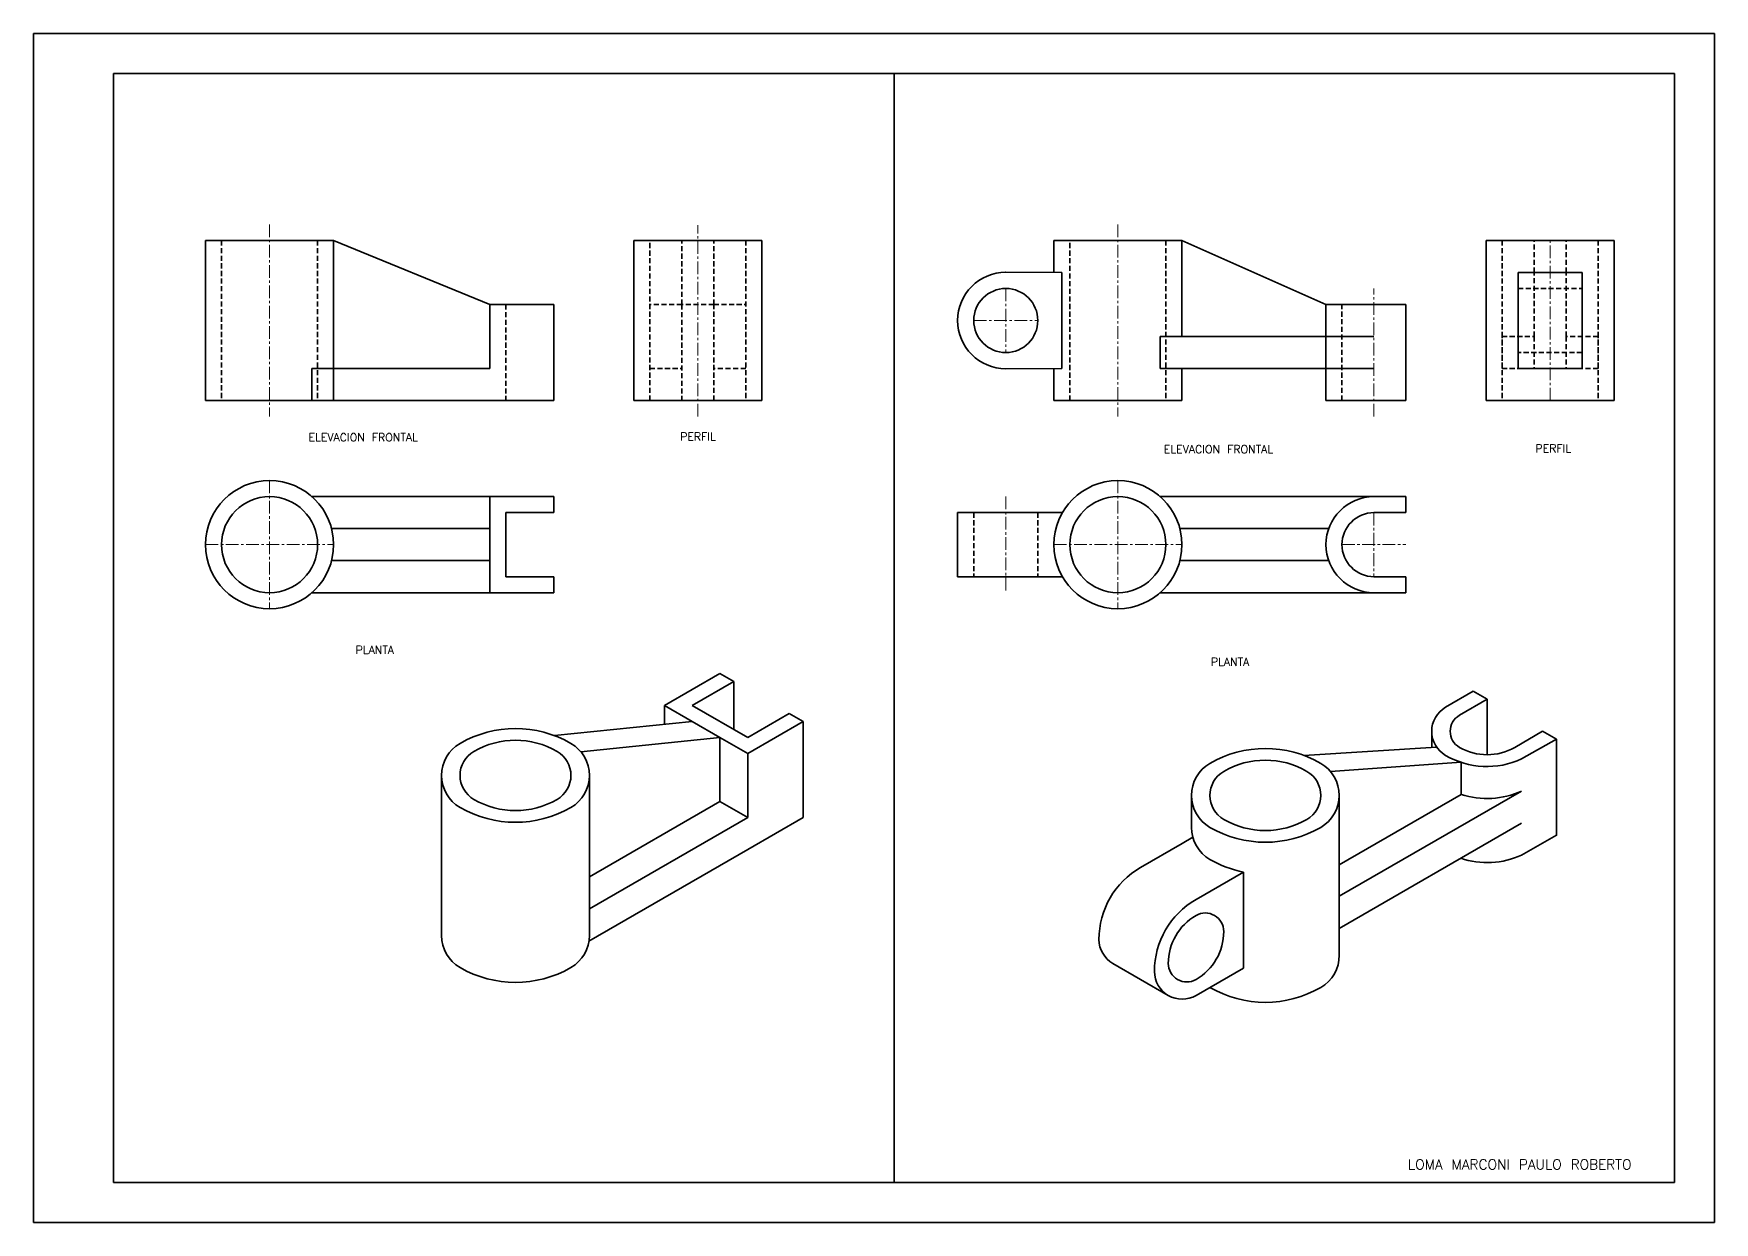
# Model space of a CAD drawing. Header units: millimetres. Extents: x -610 to 6844, y -355 to 774.
# Drawn here: x 500.7 to 920.7, y 3.6 to 300.6 of the extents above; entities that cross this region are included whole.
import ezdxf

# ---------------------------------------------------------------- set-up
doc = ezdxf.new("R2010")
doc.units = ezdxf.units.MM
doc.header["$LTSCALE"] = 0.1
doc.linetypes.add('CENTER', pattern=[50.8, 31.75, -6.35, 6.35, -6.35])
doc.linetypes.add('DASHED', pattern=[19.05, 12.7, -6.35])
for name, color, linetype, lineweight in [('EJES', 1, 'CENTER', 20), ('L2', 4, 'Continuous', 35), ('SEG', 3, 'DASHED', 35)]:
    doc.layers.add(name, color=color, linetype=linetype, lineweight=lineweight)
doc.styles.get("Standard").update_dxf_attribs({"font": 'txt.shx', "height": 1})

msp = doc.modelspace()

# ---------------------------------------------------------------- linework, layer by layer
at = {"layer": 'EJES'}
for p, q in [((559.665, 252.964), (559.665, 204.964)), ((666.665, 204.964), (666.665, 252.798)), ((771.64, 252.964), (771.64, 204.964)), ((879.64, 208.964), (879.64, 248.964)), ((743.64, 236.964), (743.64, 220.964)), ((835.64, 204.964), (835.64, 236.964)), ((735.64, 228.964), (751.64, 228.964)), ((559.665, 188.964), (559.665, 156.964)), ((743.64, 184.964), (743.64, 160.964)), ((771.64, 188.964), (771.64, 156.964)), ((835.64, 180.964), (835.64, 164.964)), ((543.665, 172.964), (575.665, 172.964)), ((755.64, 172.964), (787.64, 172.964)), ((827.64, 172.964), (843.64, 172.964))]:
    msp.add_line(p, q, dxfattribs=at)
at = {"layer": 'L2'}
for p, q in [((920.702, 300.639), (500.702, 300.639)), ((500.702, 300.639), (500.702, 3.639)), ((920.702, 3.639), (920.702, 300.639)), ((910.702, 290.639), (520.702, 290.639)), ((520.702, 290.639), (520.702, 13.639)), ((715.702, 290.639), (715.702, 13.639)), ((910.702, 13.639), (910.702, 290.639)), ((575.665, 248.964), (543.665, 248.964)), ((543.665, 248.964), (543.665, 208.964)), ((575.665, 208.964), (575.665, 248.964)), ((614.665, 232.964), (575.665, 248.964)), ((650.665, 248.964), (650.665, 208.964)), ((682.665, 248.964), (650.665, 248.964)), ((682.665, 208.964), (682.665, 248.964)), ((787.64, 248.964), (755.64, 248.964)), ((755.64, 248.964), (755.64, 240.97)), ((787.64, 248.964), (787.64, 224.964)), ((823.64, 232.964), (787.64, 248.964)), ((895.64, 248.964), (863.64, 248.964)), ((863.64, 248.964), (863.64, 208.964)), ((895.64, 208.964), (895.64, 248.964)), ((743.599, 241.006), (757.64, 240.964)), ((757.64, 240.964), (757.64, 216.964)), ((871.64, 216.964), (871.64, 240.964)), ((871.64, 240.964), (887.64, 240.964)), ((887.64, 240.964), (887.64, 216.964)), ((630.665, 232.964), (614.665, 232.964)), ((614.665, 232.964), (614.665, 216.964)), ((630.665, 208.964), (630.665, 232.964)), ((823.64, 208.964), (823.64, 232.964)), ((823.64, 232.964), (843.64, 232.964)), ((843.64, 232.964), (843.64, 208.964)), ((782.223, 224.964), (782.223, 216.964)), ((782.223, 216.964), (782.223, 224.964)), ((782.223, 224.964), (782.64, 224.964)), ((782.64, 224.964), (835.64, 224.964)), ((614.665, 216.964), (570.248, 216.964)), ((570.248, 208.964), (570.248, 216.964)), ((757.64, 216.964), (743.64, 216.923)), ((755.64, 208.964), (755.64, 216.958)), ((782.64, 216.964), (782.223, 216.964)), ((835.64, 216.964), (782.64, 216.964)), ((787.64, 208.964), (787.64, 216.964)), ((879.64, 216.964), (871.64, 216.964)), ((887.64, 216.964), (879.64, 216.964)), ((543.665, 208.964), (575.665, 208.964)), ((543.665, 208.964), (630.665, 208.964)), ((650.665, 208.964), (682.665, 208.964)), ((755.64, 208.964), (787.64, 208.964)), ((843.64, 208.964), (823.64, 208.964)), ((863.64, 208.964), (895.64, 208.964)), ((614.665, 184.964), (570.248, 184.964)), ((630.665, 184.964), (614.665, 184.964)), ((614.665, 184.964), (614.665, 160.964)), ((630.665, 180.964), (630.665, 184.964)), ((835.64, 184.964), (782.223, 184.964)), ((843.64, 184.964), (835.64, 184.964)), ((843.64, 180.964), (843.64, 184.964)), ((618.665, 164.964), (618.665, 180.964)), ((618.665, 180.964), (630.665, 180.964)), ((731.599, 164.964), (731.599, 180.964)), ((731.599, 180.964), (757.784, 180.964)), ((835.64, 180.964), (843.64, 180.964)), ((614.665, 176.964), (575.157, 176.964)), ((824.327, 176.964), (787.132, 176.964)), ((614.665, 168.964), (575.157, 168.964)), ((824.327, 168.964), (787.132, 168.964)), ((630.665, 164.964), (618.665, 164.964)), ((630.665, 160.964), (630.665, 164.964)), ((731.599, 164.964), (757.784, 164.964)), ((835.64, 164.964), (843.64, 164.964)), ((843.64, 160.964), (843.64, 164.964)), ((570.248, 160.964), (614.665, 160.964)), ((614.665, 160.964), (630.665, 160.964)), ((835.491, 160.964), (782.223, 160.964)), ((835.491, 160.964), (843.64, 160.964)), ((658.352, 132.807), (672.208, 140.807)), ((675.672, 138.807), (665.28, 132.807)), ((672.208, 140.807), (675.672, 138.807)), ((675.672, 138.807), (675.672, 126.807)), ((853.525, 132.324), (860.454, 136.324)), ((860.454, 136.324), (863.918, 134.324)), ((658.352, 128.089), (658.352, 132.807)), ((658.352, 132.807), (665.28, 128.807)), ((665.28, 132.807), (679.136, 124.807)), ((679.136, 124.807), (689.529, 130.807)), ((692.993, 128.807), (689.529, 130.807)), ((863.918, 134.324), (856.989, 130.324)), ((863.918, 134.324), (863.918, 120.468)), ((665.28, 128.807), (630.857, 125.25)), ((665.28, 128.807), (672.208, 124.807)), ((679.136, 120.807), (692.993, 128.807)), ((692.993, 128.807), (692.993, 104.807)), ((850.061, 126.324), (850.061, 122.324)), ((877.774, 126.324), (870.846, 122.324)), ((881.238, 124.324), (877.774, 126.324)), ((672.208, 124.807), (637.454, 121.212)), ((672.208, 124.807), (679.136, 120.807)), ((672.208, 108.807), (672.208, 124.807)), ((851.279, 122.4), (818.084, 120.324)), ((872.538, 119.412), (881.211, 124.34)), ((881.238, 124.324), (881.238, 100.324)), ((679.136, 104.807), (679.136, 120.807)), ((857.429, 118.578), (824.753, 116.324)), ((857.429, 110.578), (857.429, 118.578)), ((602.638, 75.307), (602.638, 115.307)), ((639.588, 75.307), (639.588, 115.307)), ((790.017, 110.324), (790.017, 102.324)), ((872.538, 111.412), (826.967, 85.101)), ((857.429, 110.578), (826.967, 92.991)), ((826.967, 85.101), (826.967, 110.324)), ((672.208, 108.807), (639.588, 89.973)), ((679.136, 104.807), (672.208, 108.807)), ((679.136, 104.807), (639.588, 81.973)), ((692.993, 104.807), (679.136, 96.807)), ((872.538, 103.412), (826.967, 77.101)), ((872.538, 103.412), (826.967, 77.101)), ((639.482, 73.912), (679.136, 96.807)), ((787.707, 98.324), (777.315, 92.324)), ((787.707, 98.324), (790.354, 99.852)), ((872.538, 95.412), (881.211, 100.34)), ((791.171, 84.324), (803.01, 91.159)), ((803.01, 67.159), (803.01, 91.159)), ((826.967, 77.101), (826.967, 85.101)), ((826.967, 70.373), (826.967, 77.101)), ((784.243, 60.324), (770.387, 68.324)), ((803.01, 67.159), (791.171, 60.324)), ((520.702, 13.639), (910.702, 13.639)), ((500.702, 3.639), (920.702, 3.639))]:
    msp.add_line(p, q, dxfattribs=at)
for points in [[(743.64, 241.006, 1), (743.64, 216.923, -1.5460169)], [(835.64, 184.964, 1), (835.64, 160.964, -1)], [(835.64, 180.964, 1), (835.64, 164.964, -1)], [(853.525, 132.324, 0.5773503), (853.525, 120.324, 0.2424042), (872.538, 119.412, -1)], [(856.989, 130.324, 0.5773503), (856.989, 122.324, 0.2679492), (870.846, 122.324, 0.7235744)], [(607.256, 123.307, 0.5773503), (607.256, 107.307, 0.2679492), (634.969, 107.307, 0.5773503), (634.969, 123.307, 0.2679492), (607.256, 123.307, 1.3299037)], [(610.72, 121.307, 0.5773503), (610.72, 109.307, 0.2679492), (631.505, 109.307, 0.5773503), (631.505, 121.307, 0.2679492), (610.72, 121.307, 1.2995414)], [(794.636, 118.324, 0.5773503), (794.636, 102.324, 0.2679492), (822.348, 102.324, 0.5773503), (822.348, 118.324, 0.2679492), (794.636, 118.324, 1.3623407)], [(798.1, 116.324, 0.5773503), (798.1, 104.324, 0.2679492), (818.884, 104.324, 0.5773503), (818.884, 116.324, 0.2679492), (798.1, 116.324, 1.3031674)], [(857.429, 110.578, 0.1884699), (872.538, 111.412)], [(790.017, 102.324, 0.2679492), (794.636, 94.324, 0.0812942), (803.01, 91.159, 0.0812942)], [(857.308, 94.619, 0.1900629), (872.538, 95.412)], [(777.315, 92.324, 0.2679492), (766.923, 74.324, 0.2679492), (770.387, 68.324, 0.2679492)], [(791.171, 84.324, 0.2679492), (780.779, 66.324, 0.5773503), (791.171, 60.324, -1.7320508)], [(791.171, 80.324, 0.2679492), (784.243, 68.324, 0.5773503), (791.171, 64.324, 0.2679492), (798.1, 76.324, 0.5773503), (791.171, 80.324, 0.5773503)], [(602.638, 75.307, 0.2679492), (607.256, 67.307, 0.2679492), (634.969, 67.307, 0.2679492), (639.588, 75.307)], [(607.256, 67.307, 0.2679492), (634.969, 67.307, 0.2679492), (639.588, 75.307, 0.2679492)], [(794.636, 62.324, 0.2679492), (822.348, 62.324, 0.2693679), (826.967, 70.373, 0.2693679)]]:
    msp.add_lwpolyline(points, format="xyb", dxfattribs=at)
for centre, radius in [((743.64, 228.964), 8), ((559.665, 172.964), 16), ((559.665, 172.964), 12), ((771.64, 172.964), 16), ((771.64, 172.964), 12)]:
    msp.add_circle(centre, radius, dxfattribs=at)
at = {"layer": 'SEG'}
for p, q in [((547.665, 248.964), (547.665, 208.964)), ((571.665, 248.964), (571.665, 208.964)), ((654.665, 208.964), (654.665, 248.964)), ((662.665, 232.964), (662.665, 248.964)), ((670.665, 232.964), (670.665, 248.964)), ((678.665, 248.964), (678.665, 208.964)), ((759.64, 208.964), (759.64, 248.964)), ((783.64, 248.964), (783.64, 208.964)), ((867.64, 248.964), (867.64, 208.964)), ((875.64, 240.964), (875.64, 248.964)), ((883.64, 240.964), (883.64, 248.964)), ((891.64, 248.964), (891.64, 208.964)), ((875.64, 224.964), (875.64, 240.964)), ((883.64, 224.964), (883.64, 240.964)), ((871.64, 236.964), (887.64, 236.964)), ((618.665, 232.964), (618.665, 208.964)), ((662.665, 232.964), (654.665, 232.964)), ((670.665, 232.964), (662.665, 232.964)), ((662.665, 232.964), (662.665, 208.964)), ((670.665, 208.964), (670.665, 232.964)), ((670.665, 232.964), (678.665, 232.964)), ((827.64, 208.964), (827.64, 232.964)), ((867.64, 216.964), (867.64, 224.964)), ((867.64, 224.964), (875.64, 224.964)), ((875.64, 224.964), (875.64, 216.964)), ((891.64, 224.964), (883.64, 224.964)), ((883.64, 224.964), (883.64, 216.964)), ((891.64, 216.964), (891.64, 224.964)), ((887.64, 220.964), (871.64, 220.964)), ((654.665, 216.964), (662.665, 216.964)), ((678.665, 216.964), (670.665, 216.964)), ((867.64, 216.964), (871.64, 216.964)), ((891.64, 216.964), (887.64, 216.964)), ((735.64, 180.964), (735.64, 164.964)), ((751.64, 180.964), (751.64, 164.964))]:
    msp.add_line(p, q, dxfattribs=at)

# ---------------------------------------------------------------- texts
at = {"linetype": 'ByBlock', "insert": (822.507, 19.359), "char_height": 2.5, "width": 106.57297, "attachment_point": 1}
msp.add_mtext('\\pi21.62;LOMA MARCONI PAULO ROBERTO', dxfattribs=at)
at = {"layer": 'L2', "linetype": 'ByBlock', "char_height": 2, "attachment_point": 1}
for s, insert, width in [('ELEVACION FRONTAL', (569.393, 200.784), 37.88797), ('PERFIL', (662.267, 200.96), 17.15623), ('ELEVACION FRONTAL', (783.118, 197.807), 37.88797), ('PERFIL', (875.992, 197.983), 17.15623), ('PLANTA', (581.154, 147.658), 17.15623), ('PLANTA', (794.878, 144.681), 17.15623)]:
    msp.add_mtext(s, dxfattribs=dict(at, insert=insert, width=width))

doc.saveas('drawing.dxf')
